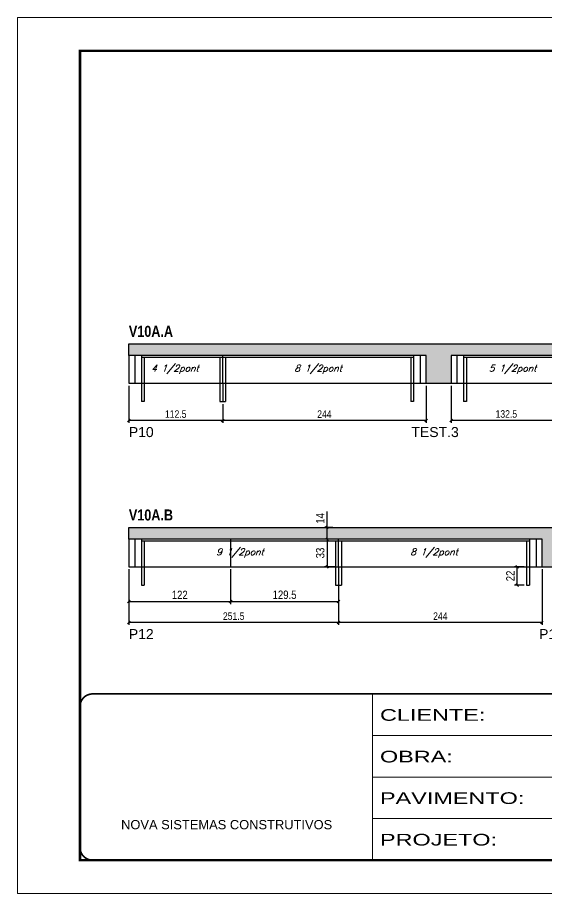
# Model space of a CAD drawing. Extents: x 3330 to 22105, y 1197 to 30204.
# Drawn here: x 4928 to 5563, y 25317 to 26367 of the extents above; entities that cross this region are included whole.
import ezdxf

# ---------------------------------------------------------------- set-up
doc = ezdxf.new("R2010")
doc.units = 0
doc.linetypes.add('CONTINUO', pattern=[0])
doc.linetypes.add('DASHED', pattern=[0.75, 0.5, -0.25])
for name, color, linetype in [('5', 5, 'Continuous'), ('COTA', 241, 'Continuous'), ('NOMENCLATURA', 7, 'Continuous'), ('Painéis', 200, 'Continuous'), ('SARR_2.2x7', 40, 'Continuous'), ('SARR_3.5x7', 81, 'Continuous'), ('texto', 7, 'Continuous')]:
    doc.layers.add(name, color=color, linetype=linetype)
doc.layers.add('Folhas', color=255, linetype='Continuous', lineweight=9)
doc.layers.add('SARRAFO DE PRESSAO', color=251, linetype='DASHED', lineweight=9)
doc.styles.add('ARIAL', font='arial.ttf')
doc.styles.add('COTA TECNICA', font='techl___.ttf', dxfattribs={"height": 10})
doc.styles.add('COTA TECNICA-50', font='techl___.ttf', dxfattribs={"height": 9})
doc.styles.add('Romans', font='romans.shx')
doc.styles.get("Standard").update_dxf_attribs({"font": 'arial.ttf'})
doc.styles.add('TECNICA', font='techb___.ttf', dxfattribs={"height": 10})
doc.styles.add('Tecnologia', font='')
doc.styles.get('Tecnologia').set_extended_font_data('Forgotten Futurist')
doc.dimstyles.new('COTA PAINEL-50', dxfattribs={"dimtxt": 9, "dimasz": 3, "dimexe": 3, "dimexo": 3, "dimgap": 3, "dimtad": 1, "dimdec": 1, "dimzin": 12, "dimdsep": 46, "dimtxsty": 'COTA TECNICA-50', "dimblk1": 'OBLIQUE', "dimblk2": 'OBLIQUE', "dimsah": 1, "dimcen": 0.9, "dimclrd": 4, "dimclre": 4, "dimclrt": 240, "dimadec": 1, "dimazin": 3, "dimtfac": 1, "dimtdec": 1, "dimtmove": 0, "dimatfit": 3, "dimfxl": 1, "dimtolj": 1, "dimtzin": 12, "dimarcsym": 0})
doc.dimstyles.new('PAINEL', dxfattribs={"dimtxt": 10, "dimasz": 3, "dimexe": 3, "dimexo": 3, "dimgap": 3, "dimtad": 1, "dimdec": 1, "dimzin": 12, "dimdsep": 46, "dimtxsty": 'COTA TECNICA', "dimblk1": 'OBLIQUE', "dimblk2": 'OBLIQUE', "dimsah": 1, "dimcen": 0.9, "dimclrd": 4, "dimclre": 4, "dimclrt": 240, "dimadec": 1, "dimazin": 3, "dimtfac": 1, "dimtdec": 1, "dimtmove": 0, "dimatfit": 3, "dimfxl": 1, "dimtolj": 1, "dimtzin": 12, "dimarcsym": 0})

# ---------------------------------------------------------------- blocks, each defined once
blk = doc.blocks.new('9999999999')
at = {"color": 30, "linetype": 'CONTINUO'}
for p, q in [((98564.6, 34230.2), (98564.6, 34429.4)), ((98564.6, 34379.6), (99584, 34379.6)), ((98564.6, 34329.8), (99488, 34329.8)), ((98564.6, 34280), (99488, 34280))]:
    blk.add_line(p, q, dxfattribs=at)
at = {"color": 30, "linetype": 'CONTINUO', "const_width": 2}
blk.add_lwpolyline([(99584, 34230.2), (99584, 34414.4, 0.414214), (99569, 34429.4), (98229, 34429.4, 0.414214), (98214, 34414.4), (98214, 34245.2, 0.414214), (98229, 34230.2), (99584, 34230.2)], format="xyb", dxfattribs=at)
at = {"layer": 'Folhas'}
blk.add_lwpolyline([(98139, 34190.2), (99624, 34190.2), (99624, 35240.2), (98139, 35240.2)], close=True, dxfattribs=at)
at = {"layer": 'Folhas', "color": 30, "const_width": 3}
blk.add_lwpolyline([(98214, 34230.2), (99584, 34230.2), (99584, 35200.2), (98214, 35200.2)], close=True, dxfattribs=at)
at = {"color": 7, "linetype": 'Continuous', "ltscale": 5, "style": 'ARIAL'}
blk.add_text('NOVA SISTEMAS CONSTRUTIVOS', height=11.059, dxfattribs=at).set_placement((98263.2, 34267.2))
at = {"layer": 'Folhas', "color": 7, "style": 'Tecnologia', "width": 1.5}
for s, p in [('CLIENTE:', (98573.7, 34397.2)), ('OBRA:', (98573.7, 34347.3)), ('PAVIMENTO:', (98573.7, 34297.5)), ('PROJETO:', (98573.7, 34247.7))]:
    blk.add_text(s, height=14, dxfattribs=at).set_placement(p)
blk = doc.blocks.new('_Oblique')
at = {"color": 0, "linetype": 'ByBlock', "lineweight": -2}
blk.add_line((-0.5, -0.5), (0.5, 0.5), dxfattribs=at)
blk = doc.blocks.new('*D1940')
at = {"layer": 'COTA', "color": 4, "linetype": 'ByBlock', "lineweight": -2, "transparency": 16777216}
for p, q in [((5418.3, 25926.1), (5418.3, 25881.4)), ((5174.3, 25904.1), (5174.3, 25881.4)), ((5418.3, 25884.4), (5174.3, 25884.4))]:
    blk.add_line(p, q, dxfattribs=at)
at = {"layer": 'Defpoints', "color": 0, "linetype": 'ByBlock', "transparency": 16777216}
for p in [(5418.3, 25929.1), (5174.3, 25907.1), (5174.3, 25884.4)]:
    blk.add_point(p, dxfattribs=at)
at = {"layer": 'COTA', "color": 4, "linetype": 'ByBlock', "lineweight": -2, "transparency": 16777216, "xscale": 3, "yscale": 3, "zscale": 3, "rotation": 180}
blk.add_blockref('_Oblique', (5174.3, 25884.4), dxfattribs=at)
at = {"layer": 'COTA', "color": 4, "linetype": 'ByBlock', "lineweight": -2, "transparency": 16777216, "xscale": 3, "yscale": 3, "zscale": 3}
blk.add_blockref('_Oblique', (5418.3, 25884.4), dxfattribs=at)
at = {"layer": 'COTA', "color": 240, "linetype": 'ByBlock', "transparency": 16777216, "insert": (5296.3, 25892), "char_height": 9, "attachment_point": 5, "style": 'COTA TECNICA-50'}
blk.add_mtext('\\A1;244', dxfattribs=at)
blk = doc.blocks.new('*D1941')
at = {"layer": 'COTA', "color": 4, "linetype": 'ByBlock', "lineweight": -2, "transparency": 16777216}
for p, q in [((5061.8, 25926.1), (5061.8, 25881.4)), ((5174.3, 25904.1), (5174.3, 25881.4)), ((5174.3, 25884.4), (5061.8, 25884.4))]:
    blk.add_line(p, q, dxfattribs=at)
at = {"layer": 'Defpoints', "color": 0, "linetype": 'ByBlock', "transparency": 16777216}
for p in [(5061.8, 25929.1), (5174.3, 25907.1), (5061.8, 25884.4)]:
    blk.add_point(p, dxfattribs=at)
at = {"layer": 'COTA', "color": 4, "linetype": 'ByBlock', "lineweight": -2, "transparency": 16777216, "xscale": 3, "yscale": 3, "zscale": 3, "rotation": 180}
blk.add_blockref('_Oblique', (5061.8, 25884.4), dxfattribs=at)
at = {"layer": 'COTA', "color": 4, "linetype": 'ByBlock', "lineweight": -2, "transparency": 16777216, "xscale": 3, "yscale": 3, "zscale": 3}
blk.add_blockref('_Oblique', (5174.3, 25884.4), dxfattribs=at)
at = {"layer": 'COTA', "color": 240, "linetype": 'ByBlock', "transparency": 16777216, "insert": (5118, 25892), "char_height": 9, "attachment_point": 5, "style": 'COTA TECNICA-50'}
blk.add_mtext('\\A1;112.5', dxfattribs=at)
blk = doc.blocks.new('*D1943')
at = {"layer": 'COTA', "color": 4, "linetype": 'ByBlock', "lineweight": -2, "transparency": 16777216}
for p, q in [((5448.3, 25926.1), (5448.3, 25881.4)), ((5580.8, 25904.1), (5580.8, 25881.4)), ((5580.8, 25884.4), (5448.3, 25884.4))]:
    blk.add_line(p, q, dxfattribs=at)
at = {"layer": 'Defpoints', "color": 0, "linetype": 'ByBlock', "transparency": 16777216}
for p in [(5448.3, 25929.1), (5580.8, 25907.1), (5448.3, 25884.4)]:
    blk.add_point(p, dxfattribs=at)
at = {"layer": 'COTA', "color": 4, "linetype": 'ByBlock', "lineweight": -2, "transparency": 16777216, "xscale": 3, "yscale": 3, "zscale": 3, "rotation": 180}
blk.add_blockref('_Oblique', (5448.3, 25884.4), dxfattribs=at)
at = {"layer": 'COTA', "color": 4, "linetype": 'ByBlock', "lineweight": -2, "transparency": 16777216, "xscale": 3, "yscale": 3, "zscale": 3}
blk.add_blockref('_Oblique', (5580.8, 25884.4), dxfattribs=at)
at = {"layer": 'COTA', "color": 240, "linetype": 'ByBlock', "transparency": 16777216, "insert": (5514.5, 25892.1), "char_height": 9, "attachment_point": 5, "style": 'COTA TECNICA-50'}
blk.add_mtext('\\A1;132.5', dxfattribs=at)
blk = doc.blocks.new('*D1948')
at = {"layer": 'COTA', "color": 4, "linetype": 'ByBlock', "lineweight": -2, "transparency": 16777216}
for p, q in [((5557.3, 25706), (5557.3, 25639.3)), ((5313.3, 25684), (5313.3, 25639.3)), ((5557.3, 25642.3), (5313.3, 25642.3))]:
    blk.add_line(p, q, dxfattribs=at)
at = {"layer": 'Defpoints', "color": 0, "linetype": 'ByBlock', "transparency": 16777216}
for p in [(5557.3, 25709), (5313.3, 25687), (5313.3, 25642.3)]:
    blk.add_point(p, dxfattribs=at)
at = {"layer": 'COTA', "color": 4, "linetype": 'ByBlock', "lineweight": -2, "transparency": 16777216, "xscale": 3, "yscale": 3, "zscale": 3, "rotation": 180}
blk.add_blockref('_Oblique', (5313.3, 25642.3), dxfattribs=at)
at = {"layer": 'COTA', "color": 4, "linetype": 'ByBlock', "lineweight": -2, "transparency": 16777216, "xscale": 3, "yscale": 3, "zscale": 3}
blk.add_blockref('_Oblique', (5557.3, 25642.3), dxfattribs=at)
at = {"layer": 'COTA', "color": 240, "linetype": 'ByBlock', "transparency": 16777216, "insert": (5435.3, 25649.8), "char_height": 9, "attachment_point": 5, "style": 'COTA TECNICA-50'}
blk.add_mtext('\\A1;244', dxfattribs=at)
blk = doc.blocks.new('*D1949')
at = {"layer": 'COTA', "color": 4, "linetype": 'ByBlock', "lineweight": -2, "transparency": 16777216}
for p, q in [((5061.8, 25706), (5061.8, 25639.3)), ((5313.3, 25684), (5313.3, 25639.3)), ((5313.3, 25642.3), (5061.8, 25642.3))]:
    blk.add_line(p, q, dxfattribs=at)
at = {"layer": 'Defpoints', "color": 0, "linetype": 'ByBlock', "transparency": 16777216}
for p in [(5061.8, 25709), (5313.3, 25687), (5061.8, 25642.3)]:
    blk.add_point(p, dxfattribs=at)
at = {"layer": 'COTA', "color": 4, "linetype": 'ByBlock', "lineweight": -2, "transparency": 16777216, "xscale": 3, "yscale": 3, "zscale": 3, "rotation": 180}
blk.add_blockref('_Oblique', (5061.8, 25642.3), dxfattribs=at)
at = {"layer": 'COTA', "color": 4, "linetype": 'ByBlock', "lineweight": -2, "transparency": 16777216, "xscale": 3, "yscale": 3, "zscale": 3}
blk.add_blockref('_Oblique', (5313.3, 25642.3), dxfattribs=at)
at = {"layer": 'COTA', "color": 240, "linetype": 'ByBlock', "transparency": 16777216, "insert": (5187.5, 25649.8), "char_height": 9, "attachment_point": 5, "style": 'COTA TECNICA-50'}
blk.add_mtext('\\A1;251.5', dxfattribs=at)
blk = doc.blocks.new('*D1950')
at = {"layer": 'COTA', "color": 4, "linetype": 'ByBlock', "lineweight": -2, "transparency": 16777216}
for p, q in [((5061.8, 25706), (5061.8, 25664.3)), ((5183.8, 25706), (5183.8, 25664.3)), ((5061.8, 25667.3), (5183.8, 25667.3))]:
    blk.add_line(p, q, dxfattribs=at)
at = {"layer": 'Defpoints', "color": 0, "linetype": 'ByBlock', "transparency": 16777216}
for p in [(5061.8, 25709), (5183.8, 25709), (5183.8, 25667.3)]:
    blk.add_point(p, dxfattribs=at)
at = {"layer": 'COTA', "color": 4, "linetype": 'ByBlock', "lineweight": -2, "transparency": 16777216, "xscale": 3, "yscale": 3, "zscale": 3, "rotation": 180}
blk.add_blockref('_Oblique', (5061.8, 25667.3), dxfattribs=at)
at = {"layer": 'COTA', "color": 4, "linetype": 'ByBlock', "lineweight": -2, "transparency": 16777216, "xscale": 3, "yscale": 3, "zscale": 3}
blk.add_blockref('_Oblique', (5183.8, 25667.3), dxfattribs=at)
at = {"layer": 'COTA', "color": 240, "linetype": 'ByBlock', "transparency": 16777216, "insert": (5122.8, 25675.3), "char_height": 10, "attachment_point": 5, "style": 'COTA TECNICA'}
blk.add_mtext('\\A1;122', dxfattribs=at)
blk = doc.blocks.new('*D1951')
at = {"layer": 'COTA', "color": 4, "linetype": 'ByBlock', "lineweight": -2, "transparency": 16777216}
for p, q in [((5183.8, 25706), (5183.8, 25664.3)), ((5313.3, 25706), (5313.3, 25664.3)), ((5183.8, 25667.3), (5313.3, 25667.3))]:
    blk.add_line(p, q, dxfattribs=at)
at = {"layer": 'Defpoints', "color": 0, "linetype": 'ByBlock', "transparency": 16777216}
for p in [(5183.8, 25709), (5313.3, 25709), (5313.3, 25667.3)]:
    blk.add_point(p, dxfattribs=at)
at = {"layer": 'COTA', "color": 4, "linetype": 'ByBlock', "lineweight": -2, "transparency": 16777216, "xscale": 3, "yscale": 3, "zscale": 3, "rotation": 180}
blk.add_blockref('_Oblique', (5183.8, 25667.3), dxfattribs=at)
at = {"layer": 'COTA', "color": 4, "linetype": 'ByBlock', "lineweight": -2, "transparency": 16777216, "xscale": 3, "yscale": 3, "zscale": 3}
blk.add_blockref('_Oblique', (5313.3, 25667.3), dxfattribs=at)
at = {"layer": 'COTA', "color": 240, "linetype": 'ByBlock', "transparency": 16777216, "insert": (5248.5, 25675.4), "char_height": 10, "attachment_point": 5, "style": 'COTA TECNICA'}
blk.add_mtext('\\A1;129.5', dxfattribs=at)
blk = doc.blocks.new('*D3222')
at = {"layer": 'COTA', "color": 4, "linetype": 'ByBlock', "lineweight": -2, "transparency": 16777216}
for p, q in [((5310.3, 25742), (5296.5, 25742)), ((5299.5, 25742), (5299.5, 25709)), ((5310.3, 25709), (5296.5, 25709))]:
    blk.add_line(p, q, dxfattribs=at)
at = {"layer": 'Defpoints', "color": 0, "linetype": 'ByBlock', "transparency": 16777216}
for p in [(5313.3, 25742), (5299.5, 25709), (5313.3, 25709)]:
    blk.add_point(p, dxfattribs=at)
at = {"layer": 'COTA', "color": 4, "linetype": 'ByBlock', "lineweight": -2, "transparency": 16777216, "xscale": 3, "yscale": 3, "zscale": 3}
for p, rotation in [((5299.5, 25742), 90), ((5299.5, 25709), 270)]:
    blk.add_blockref('_Oblique', p, dxfattribs=dict(at, rotation=rotation))
at = {"layer": 'COTA', "color": 240, "linetype": 'ByBlock', "transparency": 16777216, "insert": (5291.3, 25725.5), "char_height": 10, "attachment_point": 5, "rotation": 90, "style": 'COTA TECNICA'}
blk.add_mtext('\\A1;33', dxfattribs=at)
blk = doc.blocks.new('*D3223')
at = {"layer": 'COTA', "color": 4, "linetype": 'ByBlock', "lineweight": -2, "transparency": 16777216}
for p, q in [((5299.5, 25756), (5299.5, 25775.1)), ((5306.5, 25756), (5296.5, 25756)), ((5299.5, 25742), (5299.5, 25756)), ((5306.5, 25742), (5296.5, 25742))]:
    blk.add_line(p, q, dxfattribs=at)
at = {"layer": 'Defpoints', "color": 0, "linetype": 'ByBlock', "transparency": 16777216}
for p in [(5299.5, 25756), (5309.5, 25756), (5309.5, 25742)]:
    blk.add_point(p, dxfattribs=at)
at = {"layer": 'COTA', "color": 4, "linetype": 'ByBlock', "lineweight": -2, "transparency": 16777216, "xscale": 3, "yscale": 3, "zscale": 3}
for p, rotation in [((5299.5, 25756), 90), ((5299.5, 25742), 270)]:
    blk.add_blockref('_Oblique', p, dxfattribs=dict(at, rotation=rotation))
at = {"layer": 'COTA', "color": 240, "linetype": 'ByBlock', "transparency": 16777216, "insert": (5291.4, 25767), "char_height": 10, "attachment_point": 5, "rotation": 90, "style": 'COTA TECNICA'}
blk.add_mtext('\\A1;14', dxfattribs=at)
blk = doc.blocks.new('*D3056')
at = {"layer": 'COTA', "color": 4, "linetype": 'ByBlock', "lineweight": -2, "transparency": 16777216}
for p, q in [((5535.8, 25709), (5524.4, 25709)), ((5527.4, 25687), (5527.4, 25709)), ((5535.8, 25687), (5524.4, 25687))]:
    blk.add_line(p, q, dxfattribs=at)
at = {"layer": 'Defpoints', "color": 0, "linetype": 'ByBlock', "transparency": 16777216}
for p in [(5527.4, 25709), (5538.8, 25709), (5538.8, 25687)]:
    blk.add_point(p, dxfattribs=at)
at = {"layer": 'COTA', "color": 4, "linetype": 'ByBlock', "lineweight": -2, "transparency": 16777216, "xscale": 3, "yscale": 3, "zscale": 3}
for p, rotation in [((5527.4, 25709), 90), ((5527.4, 25687), 270)]:
    blk.add_blockref('_Oblique', p, dxfattribs=dict(at, rotation=rotation))
at = {"layer": 'COTA', "color": 240, "linetype": 'ByBlock', "transparency": 16777216, "insert": (5519.4, 25698), "char_height": 10, "attachment_point": 5, "rotation": 90, "style": 'COTA TECNICA'}
blk.add_mtext('\\A1;22', dxfattribs=at)

msp = doc.modelspace()

# ---------------------------------------------------------------- hatches: boundary and pattern name
at = {"layer": 'COTA', "linetype": 'ByBlock'}
h = msp.add_hatch(dxfattribs=at)
h.set_pattern_fill('AR-CONC', color=256, scale=0.03)
h.set_pattern_definition([(50, (-125814.2018, -5427.082), (5.46554007, -0.47817257), [0.5715, -6.2865]), (355, (-125814.202, -5427.082), (-1.05730264, 5.73170536), [0.4572, -5.02921753]), (100.4514447, (-125813.7463, -5427.122), (4.40823741, 5.25353256), [0.48570026, -5.34270734]), (46.1842, (-125814.202, -5425.558), (8.13237123, -1.26126984), [0.85725, -9.42975]), (96.6355576, (-125813.524, -5425.663), (7.122124, 7.42278374), [0.7285507, -8.01406824]), (351.184151, (-125814.202, -5425.558), (7.122124, 7.42278374), [0.685799, -7.54379196]), (21, (-125813.4398, -5425.939), (4.54843174, -3.06795595), [0.5715, -6.2865]), (326, (-125813.44, -5425.939), (1.85406085, 5.52563898), [0.4572, -5.0292]), (71.451445, (-125813.0607, -5426.195), (6.40249258, 2.45768307), [0.48570026, -5.34269813]), (37.5, (-125814.2018, -5427.0821), (0.092658098, 2.536651166), [0, -4.96824, 0, -5.1054, 0, -5.04825]), (7.5, (-125814.2018, -5427.0821), (2.004589875, 3.005417245), [0, -2.91084, 0, -4.85394, 0, -1.92405]), (327.5, (-125815.901, -5427.0821), (4.067717855, -0.17186232), [0, -1.905, 0, -5.9436, 0, -7.8867]), (317.5, (-125816.663, -5427.082), (4.44387544, 0.76279473), [0, -2.4765, 0, -3.94716, 0, -5.6007])])
h.paths.add_polyline_path([(5448.3, 25962.12), (6068.8, 25962.12), (6068.8, 25976.12), (5061.8, 25976.12), (5061.8, 25962.12), (5418.3, 25962.12), (5418.3, 25929.12), (5448.3, 25929.12)])
h = msp.add_hatch(dxfattribs=at)
h.set_pattern_fill('AR-CONC', color=256, scale=0.03)
h.set_pattern_definition([(50, (-125691.2733, -5427.082), (5.46554007, -0.47817257), [0.5715, -6.2865]), (355, (-125691.273, -5427.082), (-1.05730264, 5.73170536), [0.4572, -5.02921753]), (100.4514447, (-125690.818, -5427.122), (4.40823741, 5.25353256), [0.48570026, -5.34270734]), (46.1842, (-125691.273, -5425.558), (8.13237123, -1.26126984), [0.85725, -9.42975]), (96.6355576, (-125690.5956, -5425.663), (7.122124, 7.42278374), [0.7285507, -8.01406824]), (351.184151, (-125691.273, -5425.558), (7.122124, 7.42278374), [0.685799, -7.54379196]), (21, (-125690.5113, -5425.939), (4.54843174, -3.06795595), [0.5715, -6.2865]), (326, (-125690.511, -5425.939), (1.85406085, 5.52563898), [0.4572, -5.0292]), (71.451445, (-125690.132, -5426.195), (6.40249258, 2.45768307), [0.48570026, -5.34269813]), (37.5, (-125691.2733, -5427.0821), (0.092658098, 2.536651166), [0, -4.96824, 0, -5.1054, 0, -5.04825]), (7.5, (-125691.2733, -5427.0821), (2.004589875, 3.005417245), [0, -2.91084, 0, -4.85394, 0, -1.92405]), (327.5, (-125692.9725, -5427.0821), (4.067717855, -0.17186232), [0, -1.905, 0, -5.9436, 0, -7.8867]), (317.5, (-125693.7345, -5427.082), (4.44387544, 0.76279473), [0, -2.4765, 0, -3.94716, 0, -5.6007])])
h.paths.add_polyline_path([(5962.3, 25739.97), (6294.8, 25739.97), (6294.8, 25755.97), (5061.8, 25755.97), (5061.8, 25741.97), (5557.3, 25741.97), (5557.3, 25708.97), (5587.3, 25708.97), (5587.3, 25739.97), (5932.3, 25739.97), (5932.3, 25708.97), (5962.3, 25708.97)])

# ---------------------------------------------------------------- linework, layer by layer
for p, q in [((5061.8, 25962.12), (5061.8, 25976.12)), ((5061.8, 25976.12), (6068.8, 25976.12)), ((5174.3, 25929.12), (5174.3, 25907.12)), ((5418.3, 25929.12), (5448.3, 25929.12)), ((5080.3, 25907.12), (5076.8, 25907.12)), ((5170.8, 25907.12), (5177.8, 25907.12)), ((5403.3, 25907.12), (5399.8, 25907.12)), ((5466.8, 25907.12), (5463.3, 25907.12)), ((5061.8, 25741.97), (5061.8, 25755.97)), ((5061.8, 25755.97), (6294.8, 25755.97)), ((5313.3, 25708.97), (5313.3, 25686.97)), ((5557.3, 25708.97), (5587.3, 25708.97)), ((5076.8, 25686.97), (5080.3, 25686.97)), ((5309.8, 25686.97), (5316.8, 25686.97)), ((5538.8, 25686.97), (5542.3, 25686.97))]:
    msp.add_line(p, q, dxfattribs=at)
at = {"layer": 'Painéis', "linetype": 'Continuous'}
for p, q in [((5061.8, 25962.12), (5061.8, 25929.12)), ((5418.3, 25962.12), (5061.8, 25962.12)), ((5174.3, 25929.12), (5174.3, 25962.12)), ((5418.3, 25929.12), (5418.3, 25962.12)), ((5448.3, 25962.12), (5448.3, 25929.12)), ((6068.8, 25962.12), (5448.3, 25962.12)), ((5061.8, 25929.12), (5418.3, 25929.12)), ((5448.3, 25929.12), (6068.8, 25929.12)), ((5061.8, 25741.97), (5061.8, 25708.97)), ((5557.3, 25741.97), (5061.8, 25741.97)), ((5183.8, 25741.97), (5183.8, 25708.97)), ((5313.3, 25708.97), (5313.3, 25741.97)), ((5557.3, 25708.97), (5557.3, 25741.97)), ((5061.8, 25708.97), (5557.3, 25708.97))]:
    msp.add_line(p, q, dxfattribs=at)
at = {"layer": 'SARR_2.2x7', "linetype": 'Continuous'}
for p, q in [((5068.8, 25962.12), (5068.8, 25929.12)), ((5174.3, 25959.92), (5076.8, 25959.92)), ((5403.3, 25959.92), (5174.3, 25959.92)), ((5411.3, 25962.12), (5411.3, 25929.12)), ((5455.3, 25962.12), (5455.3, 25929.12)), ((5580.8, 25959.92), (5463.3, 25959.92)), ((5068.8, 25741.97), (5068.8, 25708.97)), ((5313.3, 25739.77), (5076.8, 25739.77)), ((5542.3, 25739.77), (5313.3, 25739.77)), ((5550.3, 25741.97), (5550.3, 25708.97))]:
    msp.add_line(p, q, dxfattribs=at)
at = {"layer": 'SARR_3.5x7'}
for p, q in [((5076.8, 25962.12), (5076.8, 25907.12)), ((5080.3, 25959.92), (5080.3, 25907.12)), ((5170.8, 25959.92), (5170.8, 25907.12)), ((5177.8, 25959.92), (5177.8, 25907.12)), ((5399.8, 25959.92), (5399.8, 25907.12)), ((5403.3, 25962.12), (5403.3, 25907.12)), ((5463.3, 25962.12), (5463.3, 25907.12)), ((5466.8, 25959.92), (5466.8, 25907.12)), ((5076.8, 25741.97), (5076.8, 25686.97)), ((5080.3, 25739.77), (5080.3, 25686.97)), ((5309.8, 25739.77), (5309.8, 25686.97)), ((5316.8, 25739.77), (5316.8, 25686.97)), ((5538.8, 25739.77), (5538.8, 25686.97)), ((5542.3, 25741.97), (5542.3, 25686.97))]:
    msp.add_line(p, q, dxfattribs=at)

# ---------------------------------------------------------------- block references
at = {"layer": 'SARRAFO DE PRESSAO', "color": 6, "linetype": 'ByBlock'}
msp.add_blockref('9999999999', (-93210.75, -8872.81), dxfattribs=at)

# ---------------------------------------------------------------- texts
at = {"layer": '5', "linetype": 'Continuous'}
for s, p in [('P10', (5061.72, 25864.5)), ('TEST.3', (5400.65, 25864.5)), ('P12', (5061.72, 25622.35)), ('P11', (5553.74, 25622.35))]:
    msp.add_text(s, height=12, rotation=359.99996, dxfattribs=at).set_placement(p)
at = {"layer": 'NOMENCLATURA', "style": 'TECNICA'}
for s, p in [('V10A.A', (5061.8, 25984.64)), ('V10A.B', (5061.8, 25764.49))]:
    msp.add_text(s, height=13.2, dxfattribs=at).set_placement(p)
at = {"layer": 'texto', "color": 2, "char_height": 8, "attachment_point": 5, "style": 'Romans'}
for s, insert in [('{\\Q19;\\C256;4 1/2pont}', (5117.05, 25945.62)), ('{\\Q19;\\C256;8 1/2pont}', (5288.8, 25945.62)), ('{\\Q19;\\C256;5 1/2pont}', (5522.05, 25945.62)), ('{\\Q19;\\C256;9 1/2pont}', (5195.05, 25725.47)), ('{\\Q19;\\C256;8 1/2pont}', (5427.8, 25725.47))]:
    msp.add_mtext(s, dxfattribs=dict(at, insert=insert))

# ---------------------------------------------------------------- dimensions: what is measured, and where the dimension line sits
at = {"layer": 'COTA', "linetype": 'ByBlock'}
for base, p1, p2, picture, middle in [((5061.8, 25884.4), (5174.3, 25907.12), (5061.8, 25929.12), '*D1941', (5118.05, 25892)), ((5448.3, 25884.4), (5580.8, 25907.12), (5448.3, 25929.12), '*D1943', (5514.55, 25892.1)), ((5061.8, 25642.25), (5313.3, 25686.97), (5061.8, 25708.97), '*D1949', (5187.55, 25649.85))]:
    dim = msp.add_linear_dim(base=base, p1=p1, p2=p2, angle=180, dimstyle='COTA PAINEL-50', override={"dimarcsym": 1}, dxfattribs=at)
    dim.commit()
    dim.dimension.update_dxf_attribs({"geometry": picture, "text_midpoint": middle})
for base, p1, p2, dimstyle, override, picture, middle in [((5174.3, 25884.4), (5418.3, 25929.12), (5174.3, 25907.12), 'COTA PAINEL-50', {"dimarcsym": 1}, '*D1940', (5296.3, 25891.97)), ((5313.3, 25667.29), (5183.8, 25708.97), (5313.3, 25708.97), 'PAINEL', {"dimtmove": 1}, '*D1951', (5248.55, 25675.42)), ((5313.3, 25642.25), (5557.3, 25708.97), (5313.3, 25686.97), 'COTA PAINEL-50', {"dimarcsym": 1}, '*D1948', (5435.3, 25649.82))]:
    dim = msp.add_linear_dim(base=base, p1=p1, p2=p2, dimstyle=dimstyle, override=override, dxfattribs=at)
    dim.commit()
    dim.dimension.update_dxf_attribs({"geometry": picture, "text_midpoint": middle})
for base, p1, p2, picture, middle in [((5299.5, 25755.97), (5309.55, 25741.97), (5309.55, 25755.97), '*D3223', (5291.42, 25767.03)), ((5299.5, 25708.97), (5313.3, 25741.97), (5313.3, 25708.97), '*D3222', (5291.28, 25725.47)), ((5527.39, 25708.97), (5538.8, 25686.97), (5538.8, 25708.97), '*D3056', (5519.39, 25697.97))]:
    dim = msp.add_linear_dim(base=base, p1=p1, p2=p2, angle=90, dimstyle='PAINEL', dxfattribs=at)
    dim.commit()
    dim.dimension.update_dxf_attribs({"geometry": picture, "text_midpoint": middle})
dim = msp.add_linear_dim(base=(5183.8, 25667.29), p1=(5061.8, 25708.97), p2=(5183.8, 25708.97), dimstyle='PAINEL', dxfattribs=at)
dim.commit()
dim.dimension.update_dxf_attribs({"geometry": '*D1950', "text_midpoint": (5122.8, 25675.34)})

doc.saveas('drawing.dxf')
